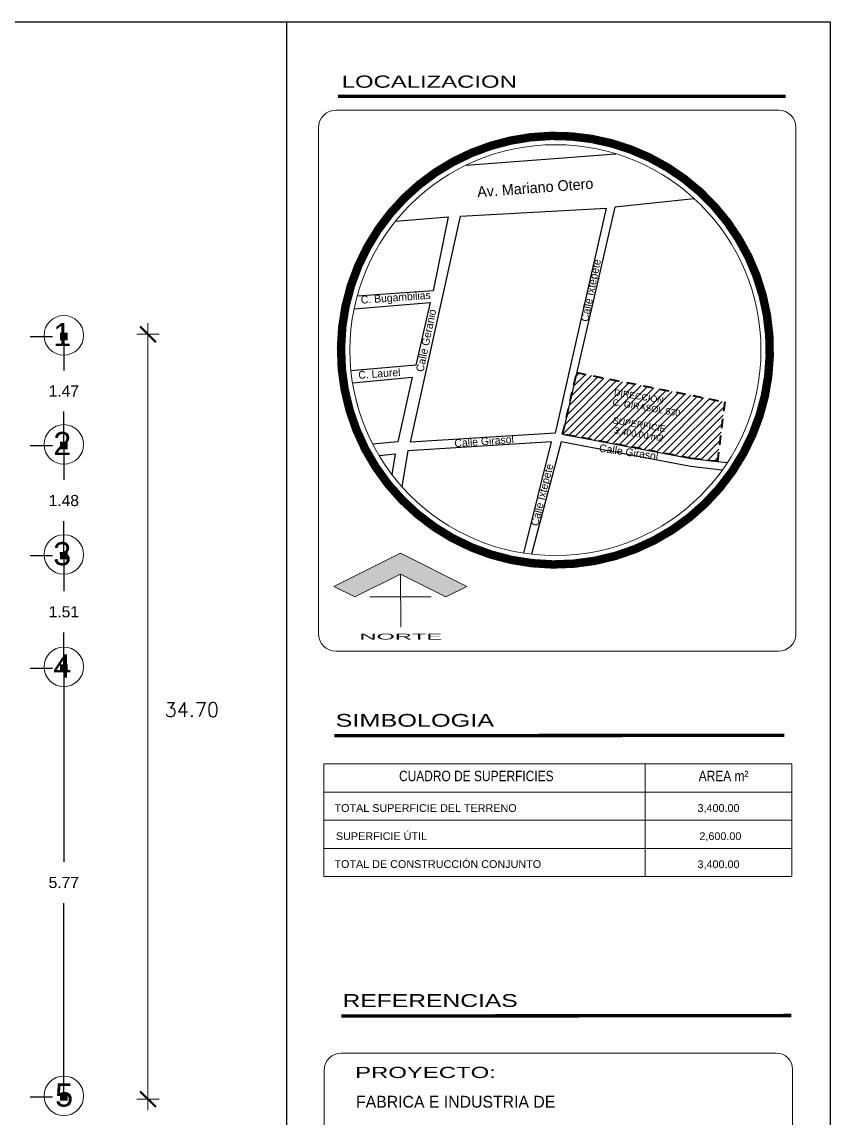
# Model space of a CAD drawing. Header units: millimetres. Extents: x 0 to 265, y 0 to 186.
# Drawn here: x 254.57 to 265.43, y 61.32 to 76.05 of the extents above; entities that cross this region are included whole.
import ezdxf
from ezdxf.enums import TextEntityAlignment as Align

# ---------------------------------------------------------------- set-up
doc = ezdxf.new("R2010")
doc.units = ezdxf.units.MM
doc.linetypes.add('HIDDEN', pattern=[9.525, 6.35, -3.175])
doc.layers.add('ARQ_Punto Fino', color=8, linetype='Continuous', lineweight=18)
doc.layers.add('Solapa', color=7, linetype='Continuous', lineweight=18)
for name, color, linetype in [('Ejes y cotas', 251, 'Continuous'), ('MOVILIARIO COLCHAS', 251, 'Continuous'), ('TEXTO', 7, 'Continuous')]:
    doc.layers.add(name, color=color, linetype=linetype)
doc.styles.add('A', font='arial.ttf', dxfattribs={"height": 0.1})
doc.styles.add('ARIAL', font='arial.ttf')
doc.styles.add('DRENAJE', font='bgothm.ttf', dxfattribs={"height": 0.12})
doc.styles.add('HL-HD', font='EBE-LD.SHX', dxfattribs={"width": 1.5, "height": 1})
doc.styles.add('Roman S', font='romans.shx')
doc.styles.get("Standard").update_dxf_attribs({"font": 'arial.ttf'})
doc.styles.add('SWIS', font='swissek.ttf')
doc.styles.add('TEXTO', font='swissck.ttf', dxfattribs={"height": 0.2})
doc.dimstyles.new('Copia(2) de ISO-25', dxfattribs={"dimtxt": 0.2, "dimasz": 0.1, "dimexe": 0.15, "dimexo": 0.15, "dimgap": 0.075, "dimtad": 2, "dimtih": 1, "dimtoh": 1, "dimzin": 1, "dimdsep": 46, "dimtxsty": 'Standard', "dimblk": 'ORIGIN2', "dimcen": 0.1, "dimazin": 0, "dimtfac": 1, "dimtix": 1, "dimtmove": 0, "dimatfit": 3, "dimfxl": 0.25, "dimarcsym": 0})

# ---------------------------------------------------------------- blocks, each defined once
blk = doc.blocks.new('_BoxFilled')
at = {"color": 0, "linetype": 'ByBlock', "lineweight": -2}
blk.add_line((-0.5, 0), (-1, 0), dxfattribs=at)
at = {"color": 0, "linetype": 'ByBlock', "lineweight": 0}
blk.add_solid([(-0.5, 0.5), (0.5, 0.5), (-0.5, -0.5), (0.5, -0.5)], dxfattribs=at)
blk = doc.blocks.new('*D106')
at = {"layer": 'DEFPOINTS', "color": 0, "transparency": 16777216}
for p in [(255.385, 71.822), (255.135, 70.356), (255.385, 70.356)]:
    blk.add_point(p, dxfattribs=at)
at = {"layer": 'Ejes y cotas', "color": 0, "lineweight": -2, "transparency": 16777216}
for p, q in [((254.685, 71.822), (254.985, 71.822)), ((255.135, 71.722), (255.135, 71.364)), ((255.135, 70.456), (255.135, 70.814)), ((254.685, 70.356), (254.985, 70.356))]:
    blk.add_line(p, q, dxfattribs=at)
at = {"layer": 'Ejes y cotas', "color": 0, "lineweight": -2, "transparency": 16777216, "xscale": 0.1, "yscale": 0.1, "zscale": 0.1}
for p, rotation in [((255.135, 71.822), 90), ((255.135, 70.356), 270)]:
    blk.add_blockref('_BoxFilled', p, dxfattribs=dict(at, rotation=rotation))
at = {"layer": 'Ejes y cotas', "color": 0, "lineweight": 0, "transparency": 16777216, "insert": (255.135, 71.089), "char_height": 0.15, "width": 0.49322, "attachment_point": 5}
blk.add_mtext('1.47', dxfattribs=at)
blk = doc.blocks.new('*D107')
at = {"layer": 'DEFPOINTS', "color": 0, "transparency": 16777216}
for p in [(255.385, 70.356), (255.135, 68.876), (255.385, 68.876)]:
    blk.add_point(p, dxfattribs=at)
at = {"layer": 'Ejes y cotas', "color": 0, "lineweight": -2, "transparency": 16777216}
for p, q in [((254.685, 70.356), (254.985, 70.356)), ((255.135, 70.256), (255.135, 69.893)), ((255.135, 68.976), (255.135, 69.34)), ((254.685, 68.876), (254.985, 68.876))]:
    blk.add_line(p, q, dxfattribs=at)
at = {"layer": 'Ejes y cotas', "color": 0, "lineweight": -2, "transparency": 16777216, "xscale": 0.1, "yscale": 0.1, "zscale": 0.1}
for p, rotation in [((255.135, 70.356), 90), ((255.135, 68.876), 270)]:
    blk.add_blockref('_BoxFilled', p, dxfattribs=dict(at, rotation=rotation))
at = {"layer": 'Ejes y cotas', "color": 0, "lineweight": 0, "transparency": 16777216, "insert": (255.135, 69.616), "char_height": 0.15, "attachment_point": 5}
blk.add_mtext('1.48', dxfattribs=at)
blk = doc.blocks.new('*D108')
at = {"layer": 'DEFPOINTS', "color": 0, "transparency": 16777216}
for p in [(255.385, 68.876), (255.135, 67.366), (255.385, 67.366)]:
    blk.add_point(p, dxfattribs=at)
at = {"layer": 'Ejes y cotas', "color": 0, "lineweight": -2, "transparency": 16777216}
for p, q in [((254.685, 68.876), (254.985, 68.876)), ((255.135, 68.776), (255.135, 68.398)), ((255.135, 67.466), (255.135, 67.845)), ((254.685, 67.366), (254.985, 67.366))]:
    blk.add_line(p, q, dxfattribs=at)
at = {"layer": 'Ejes y cotas', "color": 0, "lineweight": -2, "transparency": 16777216, "xscale": 0.1, "yscale": 0.1, "zscale": 0.1}
for p, rotation in [((255.135, 68.876), 90), ((255.135, 67.366), 270)]:
    blk.add_blockref('_BoxFilled', p, dxfattribs=dict(at, rotation=rotation))
at = {"layer": 'Ejes y cotas', "color": 0, "lineweight": 0, "transparency": 16777216, "insert": (255.135, 68.121), "char_height": 0.15, "attachment_point": 5}
blk.add_mtext('1.51', dxfattribs=at)
blk = doc.blocks.new('*D109')
at = {"layer": 'DEFPOINTS', "color": 0, "transparency": 16777216}
for p in [(255.385, 67.366), (255.135, 61.601), (255.385, 61.601)]:
    blk.add_point(p, dxfattribs=at)
at = {"layer": 'Ejes y cotas', "color": 0, "lineweight": -2, "transparency": 16777216}
for p, q in [((254.685, 67.366), (254.985, 67.366)), ((255.135, 67.266), (255.135, 64.76)), ((255.135, 61.701), (255.135, 64.207)), ((254.685, 61.601), (254.985, 61.601))]:
    blk.add_line(p, q, dxfattribs=at)
at = {"layer": 'Ejes y cotas', "color": 0, "lineweight": -2, "transparency": 16777216, "xscale": 0.1, "yscale": 0.1, "zscale": 0.1}
for p, rotation in [((255.135, 67.366), 90), ((255.135, 61.601), 270)]:
    blk.add_blockref('_BoxFilled', p, dxfattribs=dict(at, rotation=rotation))
at = {"layer": 'Ejes y cotas', "color": 0, "lineweight": 0, "transparency": 16777216, "insert": (255.135, 64.483), "char_height": 0.15, "attachment_point": 5}
blk.add_mtext('5.77', dxfattribs=at)

msp = doc.modelspace()

# ---------------------------------------------------------------- hatches: boundary and pattern name
at = {"transparency": 33554559}
h = msp.add_hatch(dxfattribs=at)
h.set_pattern_fill('JIS_WOOD', color=256, scale=0.1)
h.set_pattern_definition([(45, (72.22966, -35.099205), (-0.05, 0.05), [])])
h.paths.add_polyline_path([(264.014, 70.942), (262.026, 71.336), (261.836, 70.51), (263.564, 70.184), (263.917, 70.142)])
h.paths.add_polyline_path([(262.491, 71.007), (263.209, 70.887), (263.236, 71.048), (262.518, 71.168)], flags=24)
h.paths.add_polyline_path([(262.476, 70.879), (263.428, 70.72), (263.45, 70.851), (262.498, 71.01)], flags=24)
h.paths.add_polyline_path([(262.478, 70.636), (263.232, 70.51), (263.254, 70.641), (262.5, 70.767)], flags=24)
h.paths.add_polyline_path([(262.49, 70.482), (263.2, 70.364), (263.225, 70.517), (262.516, 70.635)], flags=24)
at = {"layer": 'ARQ_Punto Fino', "linetype": 'ByBlock', "lineweight": 0}
h = msp.add_hatch(color=0, dxfattribs=at)
h.dxf.hatch_style = 1
h.paths.add_polyline_path([(260.267, 68.321), (260.551, 68.463), (259.657, 68.91), (258.763, 68.463), (259.046, 68.321), (259.657, 68.626)])

# ---------------------------------------------------------------- linework, layer by layer
msp.add_line((258.131, 48.15), (258.131, 76.05))
at = {"transparency": 33554687}
msp.add_line((260.542, 74.126), (262.55, 74.277), dxfattribs=at)
at = {"linetype": 'ByBlock', "lineweight": 0}
for p, q in [((258.763, 68.463), (259.657, 68.91)), ((259.657, 68.91), (260.551, 68.463)), ((259.046, 68.321), (259.657, 68.626)), ((259.662, 67.915), (259.657, 68.626)), ((259.657, 68.626), (260.267, 68.321)), ((258.763, 68.463), (259.046, 68.321)), ((260.551, 68.463), (260.267, 68.321)), ((259.247, 68.321), (260.071, 68.321))]:
    msp.add_line(p, q, dxfattribs=at)
msp.add_lwpolyline([(222.23, 48.15), (222.23, 76.05), (265.43, 76.05), (265.43, 48.15)], close=True)
at = {"transparency": 33554687}
for points in [[(263.604, 73.674), (262.539, 73.56)], [(260.466, 73.441), (262.421, 73.548), (261.735, 70.521), (259.792, 70.403), (260.466, 73.441)], [(262.539, 73.56), (261.836, 70.51), (263.564, 70.184), (264.049, 70.126)], [(259.59, 73.37), (260.297, 73.432), (260.096, 72.436), (259.075, 72.362)], [(259.035, 72.194), (260.058, 72.279), (259.866, 71.435), (258.993, 71.359)], [(259.014, 71.198), (259.815, 71.273), (259.622, 70.407), (259.284, 70.376)], [(261.688, 70.404), (259.755, 70.283), (259.676, 69.804)], [(261.315, 68.911), (261.688, 70.404)], [(263.98, 70.026), (263.553, 70.075), (261.817, 70.405), (261.418, 68.896)], [(259.37, 70.223), (259.587, 70.244), (259.544, 69.965)]]:
    msp.add_lwpolyline(points, dxfattribs=at)
at = {"linetype": 'HIDDEN', "lineweight": 40, "ltscale": 0.02, "transparency": 33554687}
msp.add_lwpolyline([(264.014, 70.942), (263.917, 70.142), (263.564, 70.184), (261.836, 70.51), (262.026, 71.336), (264.014, 70.942)], dxfattribs=at)
at = {"layer": 'Ejes y cotas', "lineweight": 0, "ltscale": 0.01}
for centre in [(255.135, 71.837), (255.135, 70.371), (255.135, 68.891), (255.135, 67.381), (255.135, 61.615)]:
    msp.add_circle(centre, 0.266, dxfattribs=at)
at = {"layer": 'Solapa', "linetype": 'Continuous'}
for p, q in [((258.792, 74.863), (264.742, 74.863)), ((258.555, 67.829), (258.555, 74.626)), ((264.969, 74.636), (264.969, 67.819)), ((264.742, 67.592), (258.792, 67.592)), ((258.865, 62.19), (264.706, 62.19)), ((258.634, 52.992), (258.634, 61.96)), ((264.927, 61.97), (264.927, 52.982))]:
    msp.add_line(p, q, dxfattribs=at)
at = {"layer": 'Solapa', "lineweight": 50}
for p, q in [((256.161, 71.956), (256.37, 71.747)), ((256.161, 61.676), (256.37, 61.466))]:
    msp.add_line(p, q, dxfattribs=at)
at = {"layer": 'Solapa'}
for p, q in [((256.266, 72), (256.266, 61.423)), ((256.114, 71.852), (256.417, 71.852)), ((260.219, 66.076), (264.917, 66.076)), ((262.946, 66.076), (262.946, 64.563)), ((258.628, 65.697), (264.917, 65.697)), ((258.628, 65.319), (264.917, 65.319)), ((258.628, 64.941), (264.917, 64.941)), ((260.219, 64.941), (264.917, 64.941)), ((258.628, 64.563), (264.917, 64.563)), ((256.114, 61.571), (256.417, 61.571))]:
    msp.add_line(p, q, dxfattribs=at)
at = {"layer": 'Solapa', "linetype": 'Continuous', "const_width": 0.0461}
for points in [[(264.835, 75.05), (258.82, 75.05)], [(264.908, 62.695), (258.862, 62.688)]]:
    msp.add_lwpolyline(points, dxfattribs=at)
at = {"layer": 'Solapa', "const_width": 0.113}
msp.add_lwpolyline([(264.264, 70.251, 1), (259.215, 73.025, 1)], format="xyb", close=True, dxfattribs=at)
at = {"layer": 'Solapa', "linetype": 'Continuous', "transparency": 33554687, "const_width": 0.0461}
msp.add_lwpolyline([(264.814, 66.462), (258.768, 66.455)], dxfattribs=at)
at = {"layer": 'Solapa', "transparency": 33554687}
msp.add_lwpolyline([(258.628, 64.563), (258.628, 66.076), (264.917, 66.076), (264.917, 64.563)], dxfattribs=at)
at = {"layer": 'Solapa'}
msp.add_circle((261.74, 71.638), 2.761, dxfattribs=at)
at = {"layer": 'Solapa', "linetype": 'Continuous'}
for centre, radius, start, end in [((258.792, 74.626), 0.237, 90, 180), ((264.742, 74.636), 0.227, 0, 90), ((258.792, 67.829), 0.237, 180, 270), ((264.742, 67.819), 0.227, 270, 0), ((258.865, 61.96), 0.231, 90, 180), ((264.706, 61.97), 0.221, 0, 90)]:
    msp.add_arc(centre, radius, start, end, dxfattribs=at)

# ---------------------------------------------------------------- texts
at = {"transparency": 33554687, "style": 'ARIAL'}
for s, height, p in [('DIRECCIÓN', 0.0859, (262.522, 71.031)), ('C. GIRASOL 530', 0.08591, (262.502, 70.898)), ('SUPERFICIE', 0.0859, (262.504, 70.655)), ('3,400.00 m2', 0.08591, (262.523, 70.52))]:
    msp.add_text(s, height=height, rotation=350.5288, dxfattribs=at).set_placement(p)
at = {"layer": 'Ejes y cotas', "lineweight": 0}
for s, p in [('1', (254.993, 71.692)), ('2', (254.993, 70.227)), ('3', (254.993, 68.747)), ('4', (254.993, 67.237)), ('5', (255.018, 61.471))]:
    msp.add_text(s, height=0.311, dxfattribs=at).set_placement(p)
at = {"layer": 'MOVILIARIO COLCHAS', "insert": (256.489, 66.901), "char_height": 0.18947, "attachment_point": 1, "style": 'Roman S'}
msp.add_mtext_dynamic_manual_height_columns('{\\C0;34.70}', width=3.66082, gutter_width=4.737, heights=[0.654], dxfattribs=at)
at = {"layer": 'Solapa', "linetype": 'Continuous'}
for s, height, style, p, p2 in [('LOCALIZACION', 0.16434, 'SWIS', (258.869, 75.165), (261.221, 75.165)), ('SIMBOLOGIA', 0.1713, 'SWIS', (258.786, 66.577), (260.916, 66.577)), ('REFERENCIAS', 0.17309, 'SWIS', (258.88, 62.81), (261.233, 62.81)), ('PROYECTO:', 0.1505, 'DRENAJE', (259.049, 61.855), (260.94, 61.855))]:
    msp.add_text(s, height=height, dxfattribs=dict(at, style=style)).set_placement(p, p2, align=Align.ALIGNED)
at = {"layer": 'Solapa', "style": 'HL-HD', "width": 3}
msp.add_text('NORTE', height=0.0789, dxfattribs=at).set_placement((259.108, 67.749))
at = {"layer": 'Solapa'}
for s, height, style, p in [('CUADRO DE SUPERFICIES', 0.14002, 'TEXTO', (259.639, 65.845)), ('AREA m²', 0.14, 'TEXTO', (263.665, 65.845)), ('TOTAL SUPERFICIE DEL TERRENO', 0.10372, 'A', (258.772, 65.432)), ('3,400.00', 0.1037, 'A', (263.649, 65.432)), ('SUPERFICIE ÚTIL', 0.10372, 'A', (258.791, 65.054)), ('2,600.00', 0.1037, 'A', (263.674, 65.054)), ('TOTAL DE CONSTRUCCIÓN CONJUNTO', 0.10372, 'A', (258.771, 64.679))]:
    msp.add_text(s, height=height, dxfattribs=dict(at, style=style)).set_placement(p)
at = {"layer": 'Solapa', "transparency": 33554687, "style": 'A'}
msp.add_text('3,400.00', height=0.1037, dxfattribs=at).set_placement((263.649, 64.676))
at = {"layer": 'Solapa', "linetype": 'Continuous', "style": 'DRENAJE'}
msp.add_text('FABRICA E INDUSTRIA DE', height=0.15874, dxfattribs=at).set_placement((259.061, 61.616), align=Align.TOP_LEFT)
at = {"layer": 'TEXTO', "transparency": 33554687, "attachment_point": 1}
for s, insert, char_height, width, rotation in [('{\\fStylus BT|b0|i0|c0|p34;Av. Mariano Otero}', (260.684, 73.837), 0.14397, 2.50275, 4.2229), ('{\\fStylus BT|b0|i0|c0|p34;Calle Ixtepete}', (262.077, 72.034), 0.10443, 1.81539, 78.2937), ('{\\fStylus BT|b0|i0|c0|p34;C. Bugambilias}', (259.122, 72.366), 0.10443, 1.81539, 4.0545), ('{\\fStylus BT|b0|i0|c0|p34;Calle Geranio}', (259.864, 71.36), 0.10443, 1.81539, 78.2937), ('{\\fStylus BT|b0|i0|c0|p34;C. Laurel}', (259.088, 71.356), 0.10443, 1.81539, 4.0545), ('{\\fStylus BT|b0|i0|c0|p34;Calle Girasol}', (260.379, 70.438), 0.10443, 1.81539, 4.0545), ('{\\fStylus BT|b0|i0|c0|p34;Calle Girasol}', (262.337, 70.377), 0.10443, 1.81539, 351.7391), ('{\\fStylus BT|b0|i0|c0|p34;Calle Ixtepete}', (261.406, 69.292), 0.10443, 1.81539, 76.0607)]:
    msp.add_mtext(s, dxfattribs=dict(at, insert=insert, char_height=char_height, width=width, rotation=rotation))

# ---------------------------------------------------------------- dimensions: what is measured, and where the dimension line sits
at = {"layer": 'Ejes y cotas', "lineweight": 0}
for base, p1, p2, override, picture, middle in [((255.135, 70.356), (255.385, 71.822), (255.385, 70.356), {"dimtxt": 0.15, "dimexe": 0.15, "dimexo": 0.7, "dimgap": 0.2, "dimtad": 1, "dimtih": 1, "dimblk1": 'BoxFilled', "dimblk2": 'BoxFilled', "dimsah": 1}, '*D106', (255.135, 71.089)), ((255.135, 68.876), (255.385, 70.356), (255.385, 68.876), {"dimtxt": 0.15, "dimexo": 0.7, "dimgap": 0.2, "dimtad": 1, "dimblk1": 'BoxFilled', "dimblk2": 'BoxFilled', "dimsah": 1}, '*D107', (255.135, 69.616)), ((255.135, 67.366), (255.385, 68.876), (255.385, 67.366), {"dimtxt": 0.15, "dimexo": 0.7, "dimgap": 0.2, "dimtad": 1, "dimblk1": 'BoxFilled', "dimblk2": 'BoxFilled', "dimsah": 1}, '*D108', (255.135, 68.121)), ((255.1347, 61.6006), (255.3849, 67.3663), (255.3849, 61.6006), {"dimtxt": 0.15, "dimexo": 0.7, "dimgap": 0.2, "dimtad": 1, "dimblk1": 'BoxFilled', "dimblk2": 'BoxFilled', "dimsah": 1}, '*D109', (255.1347, 64.4834))]:
    dim = msp.add_linear_dim(base=base, p1=p1, p2=p2, angle=270, dimstyle='Copia(2) de ISO-25', override=override, dxfattribs=at)
    dim.commit()
    dim.dimension.update_dxf_attribs({"geometry": picture, "text_midpoint": middle})

doc.saveas('drawing.dxf')
